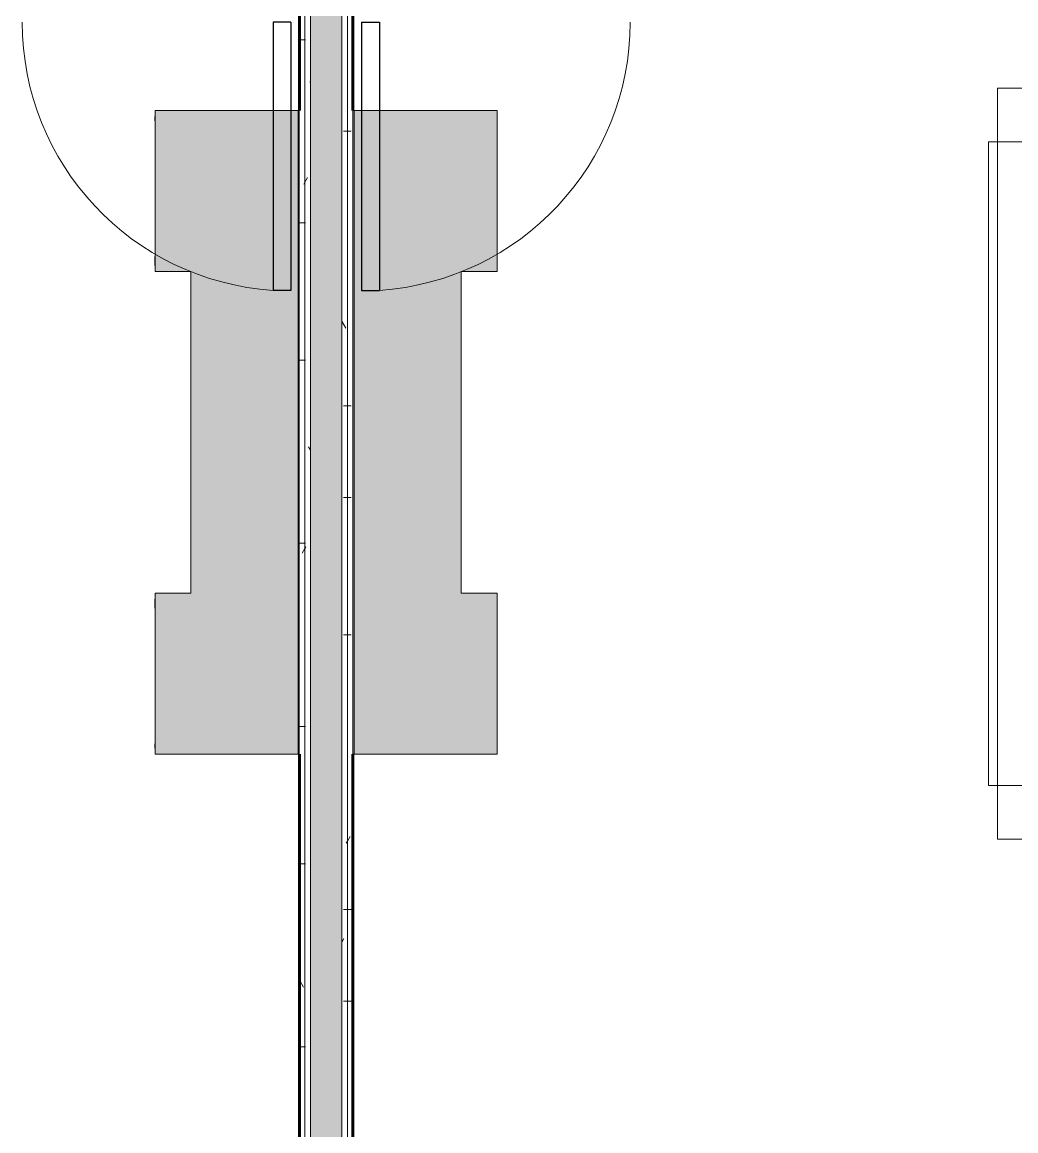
# Model space of a CAD drawing. Header units: inches. Extents: x -4061 to -1937, y 9836 to 11171.
# Drawn here: x -2748.7 to -2637.5, y 10685.6 to 10809.6 of the extents above; entities that cross this region are included whole.
import ezdxf

# ---------------------------------------------------------------- set-up
doc = ezdxf.new("R2010")
doc.units = ezdxf.units.IN
doc.header["$MEASUREMENT"] = 0
for name, color, linetype, lineweight in [('0-1', 7, 'Continuous', 5), ('0-2', 250, 'Continuous', 9), ('A-DOOR-1', 250, 'Continuous', 9), ('A-DOOR-2', 50, 'Continuous', 30), ('A-WALL', 113, 'Continuous', 18), ('A-WALL-PATT-4', 111, 'Continuous', 9), ('I-FURN', 30, 'Continuous', 9), ('I-FURN-1', 250, 'Continuous', 9), ('I-FURN-2', 9, 'Continuous', 9), ('I-FURN-3', 55, 'Continuous', 9), ('I-WALL-2', 2, 'Continuous', 60)]:
    doc.layers.add(name, color=color, linetype=linetype, lineweight=lineweight)
pattern_1 = [(0, (-127.185, -364.175), (20.48, 5.12), [0.845, -14.515, 0.845, -14.515, -81.92]), (0, (-127.185, -364.175), (20.48, 5.12), [-30.72, 0.845, -29.875, 0.845, -14.515, -35.84]), (0, (-127.185, -364.175), (20.48, 5.12), [-76.8, 0.845, -9.395, 0.845, -24.755]), (120, (-119.505, -361.615), (-14.67405, 15.1762003), [0.845, -14.515, 0.845, -14.515, -81.92]), (120, (-119.505, -361.615), (-14.67405, 15.1762003), [-30.72, 0.845, -29.875, 0.845, -14.515, -35.84]), (120, (-119.505, -361.615), (-14.67405, 15.1762003), [-76.8, 0.845, -9.395, 0.845, -24.755]), (240, (-116.945, -351.375), (-5.80595, -20.2962003), [0.845, -14.515, 0.845, -14.515, -81.92]), (240, (-116.945, -351.375), (-5.80595, -20.2962003), [-30.72, 0.845, -29.875, 0.845, -14.515, -35.84]), (240, (-116.945, -351.375), (-5.80595, -20.2962003), [-76.8, 0.845, -9.395, 0.845, -24.755])]

# ---------------------------------------------------------------- blocks, each defined once
blk = doc.blocks.new('Entertainment_Center_14771 - Entertainment_Center_14771-1352616-ENLARGED RCP - 3RD FLOOR PLAN - WEST')
at = {"layer": 'I-FURN-2'}
for points in [[(-36, 6), (36, 6), (36, 6.12), (-36, 6.12)], [(-36, -10), (-18, -10), (-18, -6), (18, -6), (18, -10), (36, -10), (36, 6), (-36, 6), (-36, -6)], [(-35.34, -10.03), (-34.85, -10.03), (-34.85, -10), (-35.34, -10)], [(-19.66, -10), (-19.66, -10.03), (-18.66, -10.03), (-18.66, -10), (-19, -10)], [(18.66, -10.03), (19.66, -10.03), (19.66, -10), (18.66, -10)], [(34.85, -10.03), (35.34, -10.03), (35.31, -10), (34.85, -10)]]:
    blk.add_hatch(color=256, dxfattribs=at).paths.add_polyline_path(points, flags=0)
at = {"layer": 'I-FURN-1'}
for p, q in [((36, 6.12), (-36, 6.12)), ((-36, 6), (-36, 6.12)), ((-36, 6), (36, 6)), ((-36, -10), (-36, 6)), ((-36, 6), (36, 6)), ((36, 6), (36, 6.12)), ((36, 6), (36, -10)), ((18, -6), (-18, -6)), ((-18, -6), (-18, -10)), ((18, -10), (18, -6)), ((-18, -10), (-36, -10)), ((-35.34, -10.03), (-35.34, -10)), ((-34.85, -10.03), (-35.34, -10.03)), ((-34.85, -10), (-34.85, -10.03)), ((-19.66, -10.03), (-19.66, -10)), ((-18.66, -10.03), (-19.66, -10.03)), ((-18.66, -10), (-18.66, -10.03)), ((36, -10), (18, -10)), ((18.66, -10.03), (18.66, -10)), ((19.66, -10.03), (18.66, -10.03)), ((19.66, -10), (19.66, -10.03)), ((34.85, -10.03), (34.85, -10)), ((35.34, -10.03), (34.85, -10.03)), ((35.34, -10), (35.34, -10.03))]:
    blk.add_line(p, q, dxfattribs=at)
blk = doc.blocks.new('Entertainment_Center_14771 - Entertainment_Center_14771-1372851-ENLARGED RCP - 3RD FLOOR PLAN - WEST')
at = {"layer": 'I-FURN-3'}
for points in [[(-36, 10), (-36, -6), (36, -6), (36, 10), (18, 10), (18, 6), (-18, 6), (-18, 10), (-35, 10)], [(-35.34, 10.03), (-35.31, 10), (-34.85, 10), (-34.85, 10.03), (-35.31, 10.03)], [(-19.66, 10.03), (-19.66, 10), (-18.66, 10), (-18.66, 10.03), (-19, 10.03)], [(18.66, 10), (19.66, 10), (19.66, 10.03), (18.66, 10.03)], [(34.85, 10), (35.34, 10), (35.31, 10.03), (34.85, 10.03)], [(-36, -6.13), (36, -6.13), (36, -6), (-36, -6)]]:
    blk.add_hatch(color=256, dxfattribs=at).paths.add_polyline_path(points, flags=0)
at = {"layer": 'I-FURN-1'}
for p, q in [((-36, -6), (-36, 10)), ((-36, 10), (-18, 10)), ((-35.34, 10), (-35.34, 10.03)), ((-35.34, 10.03), (-34.85, 10.03)), ((-34.85, 10.03), (-34.85, 10)), ((-19.66, 10), (-19.66, 10.03)), ((-19.66, 10.03), (-18.66, 10.03)), ((-18.66, 10.03), (-18.66, 10)), ((-18, 10), (-18, 6)), ((18, 6), (18, 10)), ((18, 10), (36, 10)), ((18.66, 10.03), (19.66, 10.03)), ((18.66, 10), (18.66, 10.03)), ((19.66, 10.03), (19.66, 10)), ((34.85, 10), (34.85, 10.03)), ((34.85, 10.03), (35.34, 10.03)), ((35.34, 10.03), (35.34, 10)), ((36, 10), (36, -6)), ((-18, 6), (18, 6)), ((36, -6), (-36, -6)), ((-36, -6.13), (-36, -6)), ((36, -6), (-36, -6)), ((-36, -6.13), (36, -6.13)), ((36, -6.13), (36, -6))]:
    blk.add_line(p, q, dxfattribs=at)
blk = doc.blocks.new('Couch-Both_Arms-Generic - 1-1372852-ENLARGED RCP - 3RD FLOOR PLAN - WEST')
at = {"layer": 'I-FURN'}
for p, q in [((-42, 17.5), (-36, 17.5)), ((-42, -13.5), (-42, 17.5)), ((-36, 18.5), (36, 18.5)), ((-36, -13.5), (-36, 18.5)), ((-36, 17.5), (-36, -13.5)), ((36, 18.5), (36, -13.5)), ((36, 17.5), (42, 17.5)), ((36, -13.5), (36, 17.5)), ((42, 17.5), (42, -13.5)), ((-42, -13.5), (42, -13.5)), ((-36, -13.5), (-42, -13.5)), ((36, -13.5), (-36, -13.5)), ((42, -13.5), (36, -13.5))]:
    blk.add_line(p, q, dxfattribs=at)
at = {"layer": 'I-FURN-1'}
for p, q in [((-42, 17.5), (42, 17.5)), ((-42, -17.5), (-42, 17.5)), ((42, 17.5), (42, -17.5)), ((42, -17.5), (-42, -17.5))]:
    blk.add_line(p, q, dxfattribs=at)
blk = doc.blocks.new('Single-Flush - 30_ x 80_-1421383-ENLARGED RCP - 3RD FLOOR PLAN - WEST')
at = {"layer": 'A-DOOR-1'}
blk.add_arc((15, -2.375), 30.067, 180, 266.18593, dxfattribs=at)
at = {"layer": 'A-DOOR-2'}
for p, q in [((13, -2.375), (13, -32.375)), ((15, -2.375), (13, -2.375)), ((15, -2.375), (15, -32.375)), ((15, -32.375), (13, -32.375))]:
    blk.add_line(p, q, dxfattribs=at)
blk = doc.blocks.new('Single-Flush - 30_ x 80_-1420870-ENLARGED RCP - 3RD FLOOR PLAN - WEST')
at = {"layer": 'A-DOOR-1'}
blk.add_arc((15, 2.375), 30.067, 93.81407, 180, dxfattribs=at)
at = {"layer": 'A-DOOR-2'}
for p, q in [((13, 2.375), (13, 32.375)), ((15, 32.375), (13, 32.375)), ((15, 2.375), (15, 32.375)), ((15, 2.375), (13, 2.375))]:
    blk.add_line(p, q, dxfattribs=at)
blk = doc.blocks.new('CTR - 1st Phase - Unit Layouts_rvt-1-ENLARGED RCP - 3RD FLOOR PLAN - WEST')
at = {"layer": '0-2'}
blk.add_blockref('Single-Flush - 30_ x 80_-1421383-ENLARGED RCP - 3RD FLOOR PLAN - WEST', (-2733.67, 10812.02), dxfattribs=at)
for name, p, rotation in [('Single-Flush - 30_ x 80_-1420870-ENLARGED RCP - 3RD FLOOR PLAN - WEST', (-2695.77, 10812.02), 180), ('Couch-Both_Arms-Generic - 1-1372852-ENLARGED RCP - 3RD FLOOR PLAN - WEST', (-2622.1, 10760.26), 89.99999999995835), ('Entertainment_Center_14771 - Entertainment_Center_14771-1352616-ENLARGED RCP - 3RD FLOOR PLAN - WEST', (-2723.85, 10763.77), 269.9999999999636), ('Entertainment_Center_14771 - Entertainment_Center_14771-1372851-ENLARGED RCP - 3RD FLOOR PLAN - WEST', (-2705.6, 10763.77), 269.9999999999644)]:
    blk.add_blockref(name, p, dxfattribs=dict(at, rotation=rotation))

msp = doc.modelspace()

# ---------------------------------------------------------------- hatches: boundary and pattern name
at = {"layer": 'A-WALL-PATT-4'}
h = msp.add_hatch(dxfattribs=at)
h.set_pattern_fill('FP_1', color=256, style=0, pattern_type=2)
h.set_pattern_definition(pattern_1)
h.paths.add_polyline_path([(-2717.1, 10476.39), (-2717.1, 10843.51), (-2717.72, 10843.51), (-2717.72, 10476.39)], flags=0)
h = msp.add_hatch(dxfattribs=at)
h.set_pattern_fill('FP_1', color=256, style=0, pattern_type=2)
h.set_pattern_definition(pattern_1)
h.paths.add_polyline_path([(-2716.47, 10475.76), (-2716.47, 10843.51), (-2717.1, 10843.51), (-2717.1, 10475.76)], flags=0)
h = msp.add_hatch(dxfattribs=at)
h.set_pattern_fill('FP_4', color=256, style=0, pattern_type=2)
h.set_pattern_definition([(161.57, (-126.865, -363.855), (-2.560496185, -0.000537386), [0, -18.214, 2.022, 0]), (18.43, (-127.505, -363.855), (-2.560496185, 0.000537386), [0, -18.214, 2.022, 0]), (108.43, (-126.865, -363.855), (1.27922091, -6.400876726), [6.07, -14.166]), (71.57, (-127.505, -363.855), (1.27922091, 6.400876726), [6.07, -14.166])])
h.paths.add_polyline_path([(-2712.97, 10475.14), (-2712.97, 10843.51), (-2716.47, 10843.51), (-2716.47, 10475.14)], flags=0)
h = msp.add_hatch(dxfattribs=at)
h.set_pattern_fill('FP_1', color=256, style=0, pattern_type=2)
h.set_pattern_definition(pattern_1)
h.paths.add_polyline_path([(-2712.97, 10475.76), (-2712.35, 10475.76), (-2712.35, 10843.51), (-2712.97, 10843.51), (-2712.97, 10476)], flags=0)
h = msp.add_hatch(dxfattribs=at)
h.set_pattern_fill('FP_1', color=256, style=0, pattern_type=2)
h.set_pattern_definition(pattern_1)
h.paths.add_polyline_path([(-2711.72, 10476.39), (-2711.72, 10843.51), (-2712.35, 10843.51), (-2712.35, 10476.39)], flags=0)

# ---------------------------------------------------------------- linework, layer by layer
at = {"layer": 'A-WALL'}
for p, q in [((-2717.1, 10475.76), (-2717.1, 10843.51)), ((-2716.47, 10475.14), (-2716.47, 10843.51)), ((-2712.97, 10475.14), (-2712.97, 10843.51)), ((-2712.35, 10475.76), (-2712.35, 10843.51))]:
    msp.add_line(p, q, dxfattribs=at)
at = {"layer": 'I-WALL-2'}
for p, q in [((-2717.72, 10799.77), (-2717.72, 10843.51)), ((-2711.72, 10843.51), (-2711.72, 10799.77)), ((-2717.72, 10476.39), (-2717.72, 10727.77)), ((-2711.72, 10727.77), (-2711.72, 10476.39))]:
    msp.add_line(p, q, dxfattribs=at)

# ---------------------------------------------------------------- block references
at = {"layer": '0-1'}
msp.add_blockref('CTR - 1st Phase - Unit Layouts_rvt-1-ENLARGED RCP - 3RD FLOOR PLAN - WEST', (0, 0), dxfattribs=at)

doc.saveas('drawing.dxf')
